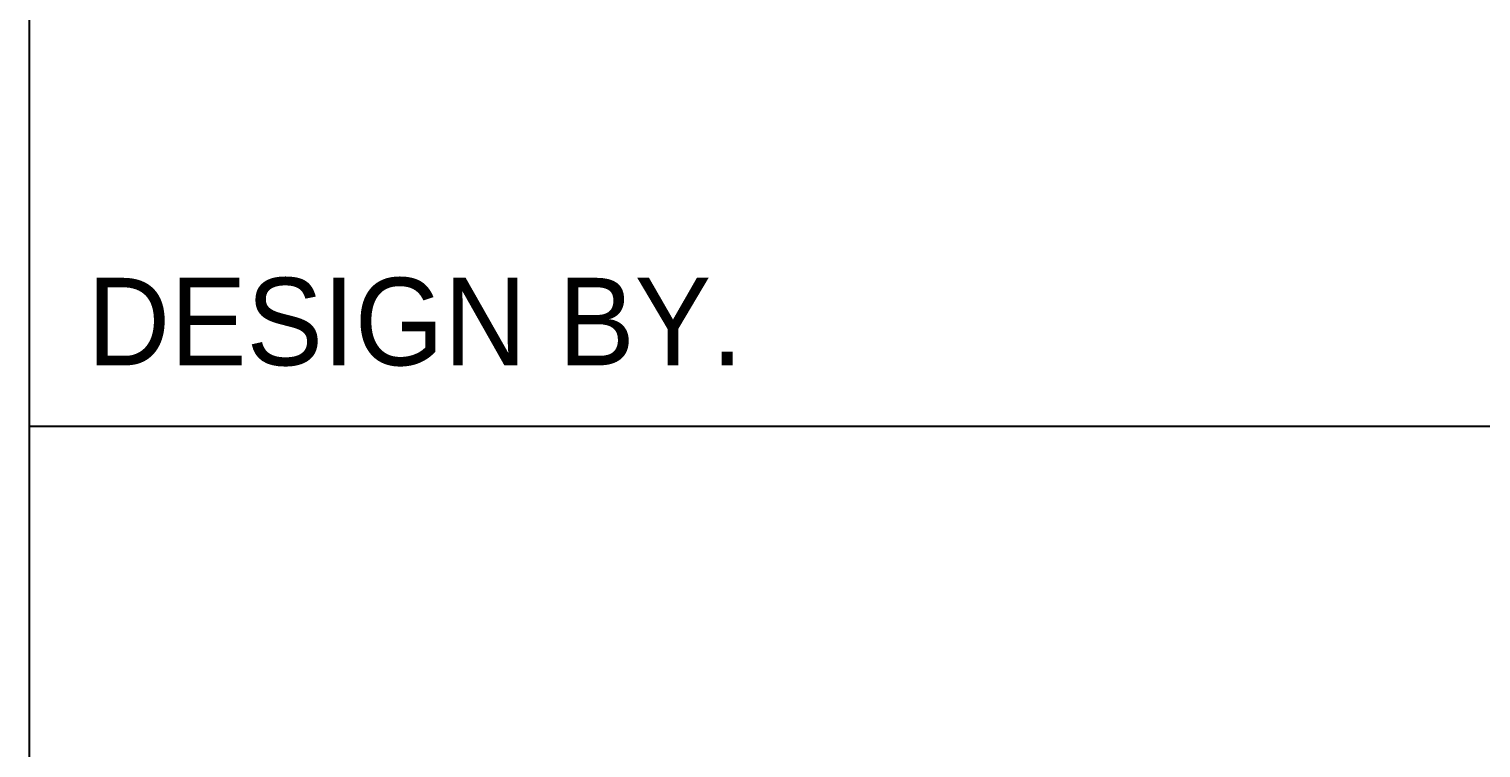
# Model space of a CAD drawing. Header units: inches. Extents: x 4138 to 127072, y -26315 to 43858.
# Drawn here: x 26875 to 28796, y 22048 to 23000 of the extents above; entities that cross this region are included whole.
import ezdxf
from ezdxf.enums import TextEntityAlignment as Align

# ---------------------------------------------------------------- set-up
doc = ezdxf.new("R2010")
doc.units = ezdxf.units.IN
doc.header["$LTSCALE"] = 50
doc.header["$MEASUREMENT"] = 0
doc.layers.add('07-DIM WAL', color=5, linetype='Continuous')
doc.layers.add('FORM(YOURNAME)-11', color=1, linetype='Continuous')
doc.styles.add('YOURNAME', font='HY울릉도M.TTF')

# ---------------------------------------------------------------- blocks, each defined once
blk = doc.blocks.new('FORM-PLAN')
at = {"layer": 'Defpoints', "color": 158}
for p, q in [((1345.8, 54915.2), (1345.8, -2084.8)), ((1345.8, 53115.2), (10555.8, 53115.2))]:
    blk.add_line(p, q, dxfattribs=at)
at = {"layer": 'FORM(YOURNAME)-11', "color": 14, "style": 'YOURNAME'}
blk.add_text('DESIGN BY.', height=386.14, dxfattribs=at).set_placement((1603.2, 53576.8), align=Align.MIDDLE_LEFT)
at = {"layer": 'FORM(YOURNAME)-11', "color": 3, "style": 'YOURNAME'}
for tag, height, p in [('1', 450.5, (9905.3, 18187.7)), ('2', 450.5, (9905.3, 17544.1)), ('3', 450.5, (9905.3, 16257)), ('4', 450.5, (9905.3, 14326.3)), ('5', 514.9, (9905.3, 12009.4)), ('6', 514.9, (9905.3, 9756.9)), ('7', 514.9, (9905.3, 7504.4)), ('8', 514.9, (9905.3, 5251.9)), ('9', 514.9, (9905.3, 2999.4)), ('10', 514.9, (5655, 811.3)), ('11', 514.9, (9905.3, 746.9)), ('12', 514.9, (5655, -1441.2)), ('13', 514.9, (9905.3, -1441.2))]:
    blk.add_attdef(tag, text='', height=height, dxfattribs=at).set_placement(p, align=Align.MIDDLE_RIGHT)

msp = doc.modelspace()

# ---------------------------------------------------------------- block references
at = {"layer": '07-DIM WAL', "xscale": 0.3, "yscale": 0.3, "zscale": 0.3}
msp.add_blockref('FORM-PLAN', (26471.7, 6539.4), dxfattribs=at)

doc.saveas('drawing.dxf')
